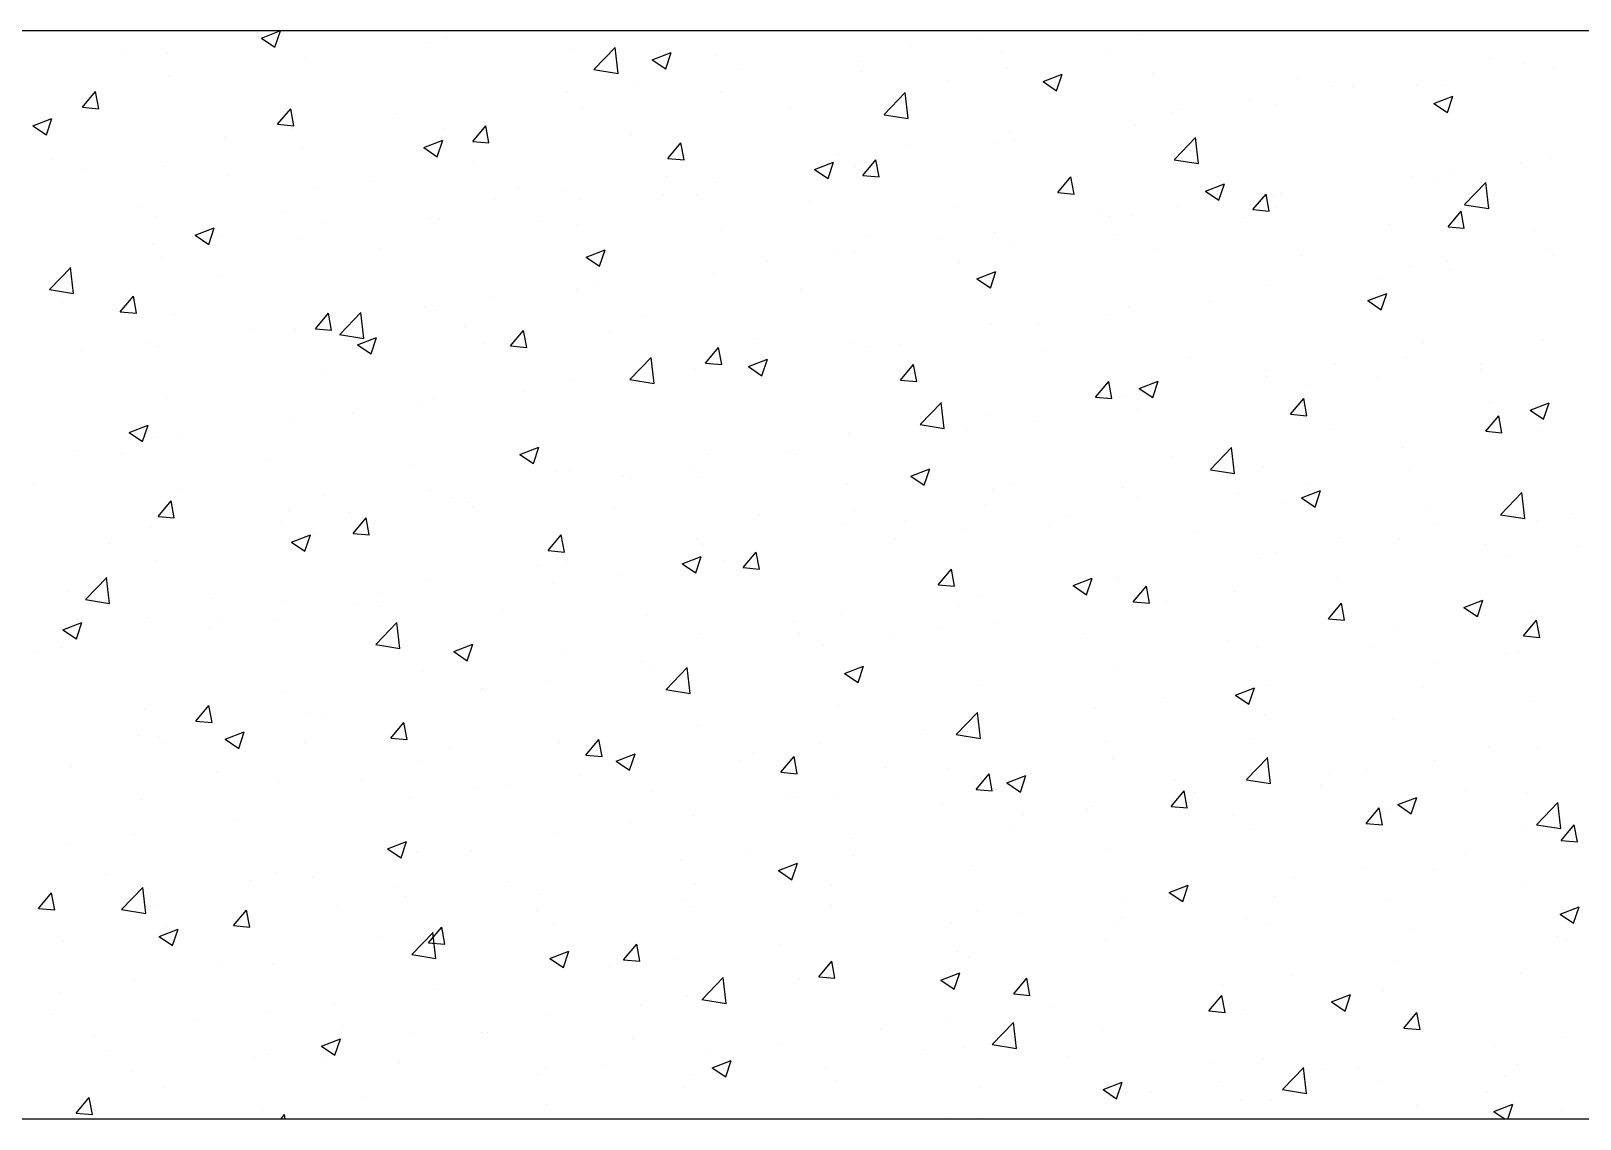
# Model space of a CAD drawing. Header units: millimetres. Extents: x 331487 to 517269, y 198509 to 399936.
# Drawn here: x 427843 to 428413, y 339696 to 340096 of the extents above; entities that cross this region are included whole.
import ezdxf

# ---------------------------------------------------------------- set-up
doc = ezdxf.new("R2010")
doc.units = ezdxf.units.MM
doc.header["$MEASUREMENT"] = 0
doc.layers.add('COLUMN', color=6, linetype='Continuous')

msp = doc.modelspace()

# ---------------------------------------------------------------- linework, layer by layer
at = {"layer": 'COLUMN'}
for p, q in [((448979.83, 340095.96), (420204.35, 340095.96)), ((448984.26, 339695.96), (420604.35, 339695.96))]:
    msp.add_line(p, q, dxfattribs=at)
at = {"layer": 'COLUMN', "color": 2, "linetype": 'Continuous'}
for p, q in [((427927.99, 340093.36), (427934.75, 340095.96)), ((427932.96, 340090.01), (427934.96, 340095.96)), ((427927.99, 340093.36), (427932.97, 340090.01)), ((427935.29, 340093.81), (427935.29, 340093.81)), ((427988.67, 340091.56), (427988.67, 340091.56)), ((427996.09, 340093.58), (427996.09, 340093.58)), ((428050.25, 340081.78), (428058.04, 340089.89)), ((428059.11, 340080.36), (428058.01, 340089.86)), ((428166.54, 340090.09), (428166.54, 340090.09)), ((428191.57, 340093.38), (428191.57, 340093.38)), ((428250.52, 340094.68), (428250.52, 340094.68)), ((427877.57, 340088.02), (427877.57, 340088.02)), ((427893.33, 340087.54), (427893.33, 340087.54)), ((427944.15, 340086.08), (427944.15, 340086.08)), ((428042.06, 340089.3), (428042.06, 340089.3)), ((428071.71, 340085.35), (428078.71, 340088.04)), ((428071.71, 340085.35), (428076.68, 340082)), ((428076.68, 340082), (428078.7, 340088.04)), ((428095.44, 340087.05), (428095.44, 340087.05)), ((428148.82, 340084.79), (428148.82, 340084.79)), ((428200.01, 340088.27), (428200.01, 340088.27)), ((428239.11, 340087.93), (428239.11, 340087.93)), ((428379.71, 340086), (428379.71, 340086)), ((427893.64, 340079.68), (427893.64, 340079.68)), ((428050.22, 340081.74), (428059.11, 340080.36)), ((428103.39, 340081.77), (428103.39, 340081.77)), ((428148.66, 340081.23), (428148.66, 340081.23)), ((428202.2, 340082.54), (428202.2, 340082.54)), ((428215.42, 340077.35), (428222.42, 340080.03)), ((428220.39, 340073.99), (428222.42, 340080.03)), ((428255.58, 340080.28), (428255.58, 340080.28)), ((428392.36, 340083.84), (428392.36, 340083.84)), ((428403.1, 340082.33), (428403.1, 340082.33)), ((427862.22, 340067.92), (427867.04, 340073.67)), ((427868.2, 340067.39), (427867.04, 340073.66)), ((428040.48, 340073.49), (428040.48, 340073.49)), ((428065.51, 340076.79), (428065.51, 340076.79)), ((428096.73, 340073.74), (428096.73, 340073.74)), ((428156.97, 340065.22), (428164.76, 340073.34)), ((428165.83, 340063.81), (428164.73, 340073.31)), ((428180.8, 340077.92), (428180.8, 340077.92)), ((428215.42, 340077.35), (428220.39, 340073.99)), ((428308.97, 340078.03), (428308.97, 340078.03)), ((428321.39, 340075.99), (428321.39, 340075.99)), ((428329.2, 340075.52), (428329.2, 340075.52)), ((428352.58, 340075.93), (428352.58, 340075.93)), ((428362.35, 340075.77), (428362.35, 340075.77)), ((427862.22, 340067.92), (427868.2, 340067.4)), ((427933.95, 340061.65), (427938.77, 340067.39)), ((427939.92, 340061.12), (427938.77, 340067.39)), ((428046.21, 340067.33), (428046.21, 340067.33)), ((428122.48, 340067.91), (428122.48, 340067.91)), ((428266.3, 340067.24), (428266.3, 340067.24)), ((428291.33, 340070.54), (428291.33, 340070.54)), ((428301.24, 340068.88), (428301.24, 340068.88)), ((428359.13, 340069.34), (428366.13, 340072.03)), ((428359.13, 340069.34), (428364.11, 340065.98)), ((428364.1, 340065.98), (428366.13, 340072.02)), ((427843.97, 340061.11), (427850.97, 340063.8)), ((427848.94, 340057.75), (427850.97, 340063.8)), ((427933.95, 340061.65), (427939.93, 340061.13)), ((427977.32, 340065.18), (427977.32, 340065.18)), ((428156.94, 340065.19), (428165.83, 340063.81)), ((428249.3, 340061.39), (428249.3, 340061.39)), ((428263.08, 340065.98), (428263.08, 340065.98)), ((427843.97, 340061.11), (427848.94, 340057.76)), ((427914.42, 340056.89), (427914.42, 340056.89)), ((427939.45, 340060.19), (427939.45, 340060.19)), ((427987.68, 340053.1), (427994.69, 340055.79)), ((427992.65, 340049.75), (427994.68, 340055.79)), ((427994.87, 340060.29), (427994.87, 340060.29)), ((428005.68, 340055.37), (428010.5, 340061.12)), ((428011.65, 340054.84), (428010.49, 340061.11)), ((428064.16, 340057.9), (428064.16, 340057.9)), ((428203.14, 340058.93), (428203.14, 340058.93)), ((428204.76, 340055.97), (428204.76, 340055.97)), ((428263.7, 340048.67), (428271.49, 340056.79)), ((428272.56, 340047.26), (428271.45, 340056.76)), ((427942.93, 340052.8), (427942.93, 340052.8)), ((427987.68, 340053.1), (427992.66, 340049.75)), ((428005.68, 340055.37), (428011.65, 340054.85)), ((428077.4, 340049.1), (428082.22, 340054.84)), ((428083.38, 340048.57), (428082.22, 340054.84)), ((428140.23, 340050.64), (428140.23, 340050.64)), ((428165.27, 340053.94), (428165.27, 340053.94)), ((428198.79, 340054.98), (428198.79, 340054.98)), ((427851.26, 340048.58), (427851.26, 340048.58)), ((427862.44, 340044.97), (427862.44, 340044.97)), ((427892.42, 340046.39), (427892.42, 340046.39)), ((428005.84, 340047.89), (428005.84, 340047.89)), ((428077.4, 340049.1), (428083.38, 340048.57)), ((428131.4, 340045.09), (428138.4, 340047.78)), ((428131.4, 340045.09), (428136.37, 340041.74)), ((428136.37, 340041.74), (428138.4, 340047.78)), ((428146.44, 340045.96), (428146.44, 340045.96)), ((428147.45, 340047.94), (428147.45, 340047.94)), ((428149.13, 340042.82), (428153.95, 340048.57)), ((428155.1, 340042.29), (428153.95, 340048.56)), ((428263.67, 340048.64), (428272.56, 340047.26)), ((428366.05, 340044.4), (428366.05, 340044.4)), ((428391.08, 340047.69), (428391.08, 340047.69)), ((428401.88, 340049.04), (428401.88, 340049.04)), ((427915.82, 340042.72), (427915.82, 340042.72)), ((427969.2, 340040.46), (427969.2, 340040.46)), ((428077.08, 340042.33), (428077.08, 340042.33)), ((428095.51, 340040.45), (428095.51, 340040.45)), ((428149.13, 340042.82), (428155.1, 340042.3)), ((428220.85, 340036.55), (428225.67, 340042.29)), ((428226.83, 340036.02), (428225.67, 340042.29)), ((428275.11, 340037.08), (428282.11, 340039.77)), ((428280.08, 340033.73), (428282.11, 340039.77)), ((428351.37, 340042.64), (428351.37, 340042.64)), ((428359.59, 340040.99), (428359.59, 340040.99)), ((428370.42, 340032.12), (428378.21, 340040.24)), ((428379.28, 340030.71), (428378.18, 340040.2)), ((427947.52, 340037.88), (427947.52, 340037.88)), ((428014.17, 340034.05), (428014.17, 340034.05)), ((428022.58, 340038.2), (428022.58, 340038.2)), ((428039.2, 340037.34), (428039.2, 340037.34)), ((428045, 340034.04), (428045, 340034.04)), ((428075.96, 340035.95), (428075.96, 340035.95)), ((428088.12, 340035.95), (428088.12, 340035.95)), ((428129.35, 340033.69), (428129.35, 340033.69)), ((428220.85, 340036.55), (428226.83, 340036.02)), ((428275.11, 340037.08), (428280.08, 340033.73)), ((428292.58, 340030.27), (428297.4, 340036.02)), ((428298.55, 340029.74), (428297.4, 340036.01)), ((428300.02, 340035.59), (428300.02, 340035.59)), ((428302.9, 340036.08), (428302.9, 340036.08)), ((427883.52, 340031.54), (427883.52, 340031.54)), ((427889.2, 340027.87), (427889.2, 340027.87)), ((427936.9, 340029.28), (427936.9, 340029.28)), ((428182.73, 340031.44), (428182.73, 340031.44)), ((428236.11, 340029.18), (428236.11, 340029.18)), ((428239.99, 340027.8), (428239.99, 340027.8)), ((428248.09, 340028.1), (428248.09, 340028.1)), ((428265.02, 340031.1), (428265.02, 340031.1)), ((428292.58, 340030.27), (428298.56, 340029.75)), ((428301.27, 340030.98), (428301.27, 340030.98)), ((428364.31, 340024), (428369.13, 340029.74)), ((428370.28, 340023.47), (428369.12, 340029.74)), ((428370.39, 340032.09), (428379.28, 340030.71)), ((427903.66, 340020.85), (427910.66, 340023.54)), ((427908.63, 340017.49), (427910.66, 340023.54)), ((427951.02, 340025.73), (427951.02, 340025.73)), ((427990.28, 340027.03), (427990.28, 340027.03)), ((427993.65, 340027), (427993.65, 340027)), ((428029.8, 340025.94), (428029.8, 340025.94)), ((428043.67, 340024.77), (428043.67, 340024.77)), ((428097.05, 340022.52), (428097.05, 340022.52)), ((428197.58, 340021.7), (428197.58, 340021.7)), ((428289.49, 340026.93), (428289.49, 340026.93)), ((428342.88, 340024.67), (428342.88, 340024.67)), ((428364.31, 340024), (428370.28, 340023.47)), ((428396.26, 340022.42), (428396.26, 340022.42)), ((427888.11, 340017.45), (427888.11, 340017.45)), ((427903.66, 340020.85), (427908.64, 340017.49)), ((427913.14, 340020.75), (427913.14, 340020.75)), ((427941.72, 340019.51), (427941.72, 340019.51)), ((427971.48, 340015.92), (427971.48, 340015.92)), ((428150.43, 340020.26), (428150.43, 340020.26)), ((428176.83, 340019.49), (428176.83, 340019.49)), ((428203.81, 340018.01), (428203.81, 340018.01)), ((428242.95, 340020.97), (428242.95, 340020.97)), ((428257.2, 340015.75), (428257.2, 340015.75)), ((428400.66, 340015.75), (428400.66, 340015.75)), ((427891.21, 340013.1), (427891.21, 340013.1)), ((428047.37, 340012.84), (428054.38, 340015.53)), ((428047.37, 340012.84), (428052.35, 340009.48)), ((428052.35, 340009.48), (428054.37, 340015.53)), ((428113.93, 340011.2), (428113.93, 340011.2)), ((428138.96, 340014.5), (428138.96, 340014.5)), ((428146.23, 340014.65), (428146.23, 340014.65)), ((428184.63, 340010.96), (428184.63, 340010.96)), ((428310.58, 340013.49), (428310.58, 340013.49)), ((428363.96, 340011.24), (428363.96, 340011.24)), ((428402.65, 340013.24), (428402.65, 340013.24)), ((427850.06, 340000.92), (427857.85, 340009.03)), ((427858.92, 339999.5), (427857.82, 340009)), ((427913.16, 340005.91), (427913.16, 340005.91)), ((428094.29, 340007.16), (428094.29, 340007.16)), ((428191.09, 340004.83), (428198.09, 340007.52)), ((428191.09, 340004.83), (428196.06, 340001.48)), ((428196.06, 340001.47), (428198.09, 340007.52)), ((428339.74, 340004.96), (428339.74, 340004.96)), ((428350.15, 340009.35), (428350.15, 340009.35)), ((428364.78, 340008.25), (428364.78, 340008.25)), ((427850.03, 340000.88), (427858.92, 339999.5)), ((428043.78, 340000.75), (428043.78, 340000.75)), ((428050.77, 340002.89), (428050.77, 340002.89)), ((428126.31, 340000.95), (428126.31, 340000.95)), ((428298.81, 340002.31), (428298.81, 340002.31)), ((428334.8, 339996.82), (428341.8, 339999.51)), ((428339.77, 339993.47), (428341.8, 339999.51)), ((427854.85, 339995.9), (427854.85, 339995.9)), ((427876.1, 339992.7), (427880.92, 339998.45)), ((427882.07, 339992.18), (427880.92, 339998.44)), ((427987.86, 339994.61), (427987.86, 339994.61)), ((427992.44, 339993.71), (427992.44, 339993.71)), ((428012.9, 339997.9), (428012.9, 339997.9)), ((428246.87, 339994.81), (428246.87, 339994.81)), ((428276.59, 339996.64), (428276.59, 339996.64)), ((428334.8, 339996.82), (428339.77, 339993.47)), ((427876.1, 339992.7), (427882.08, 339992.18)), ((427895.92, 339991.88), (427895.92, 339991.88)), ((427947.82, 339986.43), (427952.65, 339992.17)), ((427949.3, 339989.63), (427949.3, 339989.63)), ((427953.8, 339985.9), (427952.64, 339992.17)), ((427956.78, 339984.36), (427964.57, 339992.48)), ((427965.64, 339982.95), (427964.54, 339992.45)), ((428002.69, 339987.37), (428002.69, 339987.37)), ((428067.99, 339990.94), (428067.99, 339990.94)), ((428196.36, 339988.41), (428196.36, 339988.41)), ((428213.68, 339988.36), (428213.68, 339988.36)), ((428238.72, 339991.65), (428238.72, 339991.65)), ((427924.71, 339986.29), (427924.71, 339986.29)), ((427940.5, 339986.22), (427940.5, 339986.22)), ((427947.82, 339986.43), (427953.8, 339985.91)), ((427956.75, 339984.33), (427965.64, 339982.95)), ((427963.35, 339980.59), (427970.35, 339983.27)), ((427968.32, 339977.23), (427970.35, 339983.27)), ((428019.55, 339980.15), (428024.37, 339985.9)), ((428025.53, 339979.63), (428024.37, 339985.89)), ((428056.07, 339985.12), (428056.07, 339985.12)), ((428109.45, 339982.86), (428109.45, 339982.86)), ((428399.45, 339982.46), (428399.45, 339982.46)), ((427861.8, 339978.01), (427861.8, 339978.01)), ((427886.84, 339981.31), (427886.84, 339981.31)), ((427889.99, 339979.81), (427889.99, 339979.81)), ((427963.35, 339980.59), (427968.33, 339977.23)), ((428009.67, 339980.93), (428009.67, 339980.93)), ((428019.55, 339980.15), (428025.53, 339979.63)), ((428063.51, 339967.81), (428071.3, 339975.93)), ((428072.37, 339966.4), (428071.26, 339975.9)), ((428091.28, 339973.88), (428096.1, 339979.62)), ((428097.25, 339973.35), (428096.1, 339979.62)), ((428145.02, 339981.37), (428145.02, 339981.37)), ((428150.53, 339980.04), (428150.53, 339980.04)), ((428162.83, 339980.61), (428162.83, 339980.61)), ((428216.22, 339978.35), (428216.22, 339978.35)), ((428269.6, 339976.1), (428269.6, 339976.1)), ((428348.94, 339976.06), (428348.94, 339976.06)), ((428355.46, 339981.33), (428355.46, 339981.33)), ((427951.36, 339970.92), (427951.36, 339970.92)), ((428087.62, 339971.76), (428087.62, 339971.76)), ((428091.28, 339973.88), (428097.25, 339973.36)), ((428093.08, 339973.87), (428093.08, 339973.87)), ((428107.06, 339972.58), (428114.07, 339975.27)), ((428107.07, 339972.58), (428112.04, 339969.22)), ((428112.04, 339969.22), (428114.06, 339975.26)), ((428112.65, 339975.06), (428112.65, 339975.06)), ((428163, 339967.6), (428167.82, 339973.35)), ((428168.98, 339967.07), (428167.82, 339973.34)), ((428297.14, 339971.32), (428297.14, 339971.32)), ((428322.98, 339973.84), (428322.98, 339973.84)), ((428376.34, 339973.8), (428376.34, 339973.8)), ((428376.36, 339971.58), (428376.36, 339971.58)), ((428042.57, 339967.47), (428042.57, 339967.47)), ((428063.47, 339967.78), (428072.37, 339966.4)), ((428163, 339967.6), (428168.98, 339967.08)), ((428234.73, 339961.33), (428239.55, 339967.07)), ((428240.7, 339960.8), (428239.55, 339967.07)), ((428250.78, 339964.57), (428257.78, 339967.26)), ((428250.78, 339964.57), (428255.75, 339961.21)), ((428255.75, 339961.21), (428257.78, 339967.26)), ((428297.59, 339969.02), (428297.59, 339969.02)), ((428313.44, 339965.51), (428313.44, 339965.51)), ((428338.47, 339968.81), (428338.47, 339968.81)), ((427893.04, 339960.91), (427893.04, 339960.91)), ((427991.22, 339960.42), (427991.22, 339960.42)), ((428024.46, 339963.45), (428024.46, 339963.45)), ((428170.23, 339951.26), (428178.02, 339959.38)), ((428179.09, 339949.85), (428177.99, 339959.34)), ((428234.73, 339961.33), (428240.71, 339960.81)), ((428238.82, 339961.3), (428238.82, 339961.3)), ((428245.65, 339961.52), (428245.65, 339961.52)), ((428306.45, 339955.05), (428311.28, 339960.8)), ((428312.43, 339954.52), (428311.27, 339960.79)), ((428379.42, 339959.37), (428379.42, 339959.37)), ((428394.49, 339956.56), (428401.49, 339959.25)), ((428399.46, 339953.2), (428401.49, 339959.25)), ((427961.56, 339955.17), (427961.56, 339955.17)), ((427986.59, 339958.46), (427986.59, 339958.46)), ((428195.14, 339955.12), (428195.14, 339955.12)), ((428250.28, 339957.2), (428250.28, 339957.2)), ((428306.45, 339955.05), (428312.43, 339954.53)), ((428378.18, 339948.78), (428383, 339954.52)), ((428384.16, 339948.25), (428383, 339954.52)), ((428394.49, 339956.56), (428399.47, 339953.21)), ((427879.33, 339948.33), (427886.33, 339951.02)), ((427879.33, 339948.33), (427884.3, 339944.98)), ((427884.3, 339944.98), (427886.33, 339951.02)), ((427939.28, 339952.93), (427939.28, 339952.93)), ((428143.8, 339948.08), (428143.8, 339948.08)), ((428170.2, 339951.23), (428179.09, 339949.85)), ((428180.5, 339951.29), (428180.5, 339951.29)), ((428187.37, 339948.92), (428187.37, 339948.92)), ((428212.41, 339952.21), (428212.41, 339952.21)), ((428321.1, 339949.36), (428321.1, 339949.36)), ((428378.18, 339948.78), (428384.16, 339948.25)), ((428398.23, 339949.17), (428398.23, 339949.17)), ((427860.53, 339941.87), (427860.53, 339941.87)), ((427888.77, 339946.53), (427888.77, 339946.53)), ((427898.4, 339946.85), (427898.4, 339946.85)), ((428023.04, 339940.32), (428030.04, 339943.01)), ((428028.01, 339936.97), (428030.04, 339943.01)), ((428276.96, 339934.71), (428284.74, 339942.83)), ((428285.82, 339933.3), (428284.71, 339942.79)), ((428347.72, 339942.77), (428347.72, 339942.77)), ((427876.45, 339940.78), (427876.45, 339940.78)), ((427929.83, 339938.53), (427929.83, 339938.53)), ((427983.21, 339936.27), (427983.21, 339936.27)), ((428023.04, 339940.32), (428028.02, 339936.97)), ((428091.86, 339940.58), (428091.86, 339940.58)), ((428122.18, 339941.28), (428122.18, 339941.28)), ((428124.22, 339940.6), (428124.22, 339940.6)), ((428262.78, 339939.35), (428262.78, 339939.35)), ((428036.6, 339934.02), (428036.6, 339934.02)), ((428041.35, 339934.18), (428041.35, 339934.18)), ((428061.31, 339932.32), (428061.31, 339932.32)), ((428063.86, 339931.27), (428063.86, 339931.27)), ((428086.35, 339935.62), (428086.35, 339935.62)), ((428089.98, 339931.76), (428089.98, 339931.76)), ((428166.76, 339932.32), (428173.76, 339935)), ((428166.76, 339932.32), (428171.73, 339928.96)), ((428171.73, 339928.96), (428173.75, 339935)), ((428276.92, 339934.67), (428285.82, 339933.29)), ((428296.38, 339935.73), (428296.38, 339935.73)), ((428350.04, 339934.35), (428350.04, 339934.35)), ((427844.15, 339929.61), (427844.15, 339929.61)), ((427897.53, 339927.35), (427897.53, 339927.35)), ((427950.92, 339925.1), (427950.92, 339925.1)), ((427990.01, 339927.14), (427990.01, 339927.14)), ((428143.36, 339929.51), (428143.36, 339929.51)), ((428196.74, 339927.25), (428196.74, 339927.25)), ((428204.46, 339929.34), (428204.46, 339929.34)), ((428244.44, 339928.23), (428244.44, 339928.23)), ((428250.12, 339925), (428250.12, 339925)), ((428287.13, 339926.07), (428287.13, 339926.07)), ((428310.47, 339924.31), (428317.47, 339926.99)), ((428312.16, 339929.37), (428312.16, 339929.37)), ((428315.44, 339920.95), (428317.47, 339926.99)), ((428383.68, 339918.16), (428391.47, 339926.27)), ((428392.54, 339916.74), (428391.44, 339926.24)), ((427889.97, 339917.48), (427894.79, 339923.23)), ((427895.95, 339916.96), (427894.79, 339923.22)), ((427938.07, 339919.64), (427938.07, 339919.64)), ((427960.28, 339919.02), (427960.28, 339919.02)), ((427998.16, 339924.01), (427998.16, 339924.01)), ((428004.3, 339922.84), (428004.3, 339922.84)), ((428005.55, 339921.26), (428005.55, 339921.26)), ((428057.68, 339920.59), (428057.68, 339920.59)), ((428146.14, 339919.33), (428146.14, 339919.33)), ((428193.93, 339921.83), (428193.93, 339921.83)), ((428303.51, 339922.74), (428303.51, 339922.74)), ((428310.47, 339924.31), (428315.44, 339920.95)), ((428356.89, 339920.49), (428356.89, 339920.49)), ((427887.56, 339913.24), (427887.56, 339913.24)), ((427889.97, 339917.48), (427895.95, 339916.96)), ((427935.25, 339915.72), (427935.25, 339915.72)), ((427961.7, 339911.21), (427966.52, 339916.95)), ((427967.67, 339910.68), (427966.52, 339916.95)), ((428111.06, 339918.33), (428111.06, 339918.33)), ((428142.58, 339914.79), (428142.58, 339914.79)), ((428164.44, 339916.07), (428164.44, 339916.07)), ((428217.83, 339913.82), (428217.83, 339913.82)), ((428223.97, 339917.76), (428223.97, 339917.76)), ((428359.29, 339914.36), (428359.29, 339914.36)), ((428383.65, 339918.12), (428392.54, 339916.74)), ((428397.02, 339915.88), (428397.02, 339915.88)), ((428410.27, 339918.23), (428410.27, 339918.23)), ((427939.02, 339908.07), (427946.02, 339910.76)), ((427939.02, 339908.07), (427943.99, 339904.72)), ((427943.99, 339904.72), (427946.02, 339910.76)), ((427947.23, 339911.25), (427947.23, 339911.25)), ((427961.7, 339911.21), (427967.68, 339910.69)), ((428033.43, 339904.93), (428038.25, 339910.68)), ((428039.4, 339904.41), (428038.24, 339910.67)), ((428087.83, 339909.32), (428087.83, 339909.32)), ((428161.07, 339909.48), (428161.07, 339909.48)), ((428186.1, 339912.77), (428186.1, 339912.77)), ((428271.21, 339911.56), (428271.21, 339911.56)), ((428324.59, 339909.31), (428324.59, 339909.31)), ((428346.5, 339909.48), (428346.5, 339909.48)), ((427872.1, 339907.41), (427872.1, 339907.41)), ((428033.43, 339904.93), (428039.4, 339904.41)), ((428082.73, 339900.06), (428089.74, 339902.75)), ((428087.7, 339896.71), (428089.73, 339902.75)), ((428090.65, 339907.29), (428090.65, 339907.29)), ((428105.15, 339898.66), (428109.97, 339904.4)), ((428111.13, 339898.13), (428109.97, 339904.4)), ((428295.16, 339902.44), (428295.16, 339902.44)), ((428300.97, 339904.35), (428300.97, 339904.35)), ((428377.97, 339907.05), (428377.97, 339907.05)), ((428386.89, 339903.23), (428386.89, 339903.23)), ((428411.92, 339906.52), (428411.92, 339906.52)), ((427888.91, 339901.24), (427888.91, 339901.24)), ((428029.51, 339899.31), (428029.51, 339899.31)), ((428040.13, 339900.89), (428040.13, 339900.89)), ((428060.04, 339896.18), (428060.04, 339896.18)), ((428082.73, 339900.06), (428087.71, 339896.71)), ((428097.91, 339901.16), (428097.91, 339901.16)), ((428105.15, 339898.66), (428111.13, 339898.14)), ((428176.88, 339892.38), (428181.7, 339898.13)), ((428182.85, 339891.86), (428181.7, 339898.12)), ((427863.32, 339886.95), (427871.11, 339895.07)), ((427872.18, 339885.54), (427871.07, 339895.04)), ((427988.79, 339893.85), (427988.79, 339893.85)), ((428035.01, 339892.88), (428035.01, 339892.88)), ((428176.88, 339892.38), (428182.86, 339891.86)), ((428226.45, 339892.05), (428233.45, 339894.74)), ((428226.45, 339892.05), (428231.42, 339888.7)), ((428231.42, 339888.7), (428233.44, 339894.74)), ((428242.65, 339894.34), (428242.65, 339894.34)), ((428243.22, 339894.94), (428243.22, 339894.94)), ((428248.6, 339886.11), (428253.42, 339891.85)), ((428254.58, 339885.58), (428253.42, 339891.85)), ((428323.73, 339894.91), (428323.73, 339894.91)), ((427856.55, 339889.95), (427856.55, 339889.95)), ((427863.28, 339886.92), (427872.18, 339885.54)), ((427909.94, 339887.7), (427909.94, 339887.7)), ((427936.85, 339886.35), (427936.85, 339886.35)), ((427963.32, 339885.44), (427963.32, 339885.44)), ((427971.19, 339889.3), (427971.19, 339889.3)), ((428192.71, 339888.54), (428192.71, 339888.54)), ((428248.6, 339886.11), (428254.58, 339885.59)), ((428260.82, 339886.63), (428260.82, 339886.63)), ((428285.86, 339889.93), (428285.86, 339889.93)), ((428320.33, 339879.83), (428325.15, 339885.58)), ((428326.31, 339879.3), (428325.15, 339885.57)), ((428370.16, 339884.05), (428377.16, 339886.73)), ((428375.13, 339880.69), (428377.16, 339886.73)), ((427886.34, 339879.95), (427886.34, 339879.95)), ((427912.87, 339879.29), (427912.87, 339879.29)), ((427933.98, 339879.58), (427933.98, 339879.58)), ((427971.85, 339884.57), (427971.85, 339884.57)), ((428016.7, 339883.19), (428016.7, 339883.19)), ((428070.08, 339880.93), (428070.08, 339880.93)), ((428141.37, 339881.5), (428141.37, 339881.5)), ((428184.33, 339884.33), (428184.33, 339884.33)), ((428320.33, 339879.83), (428326.31, 339879.31)), ((428370.16, 339884.05), (428375.13, 339880.69)), ((428392.06, 339873.56), (428396.88, 339879.3)), ((428395.8, 339882.59), (428395.8, 339882.59)), ((428398.03, 339873.03), (428396.87, 339879.3)), ((427855, 339875.82), (427862, 339878.51)), ((427855, 339875.82), (427859.97, 339872.46)), ((427859.97, 339872.46), (427862, 339878.51)), ((427908.94, 339876.28), (427908.94, 339876.28)), ((427970.04, 339870.4), (427977.83, 339878.52)), ((427978.9, 339868.99), (427977.8, 339878.48)), ((428089.43, 339874), (428089.43, 339874)), ((428123.46, 339878.68), (428123.46, 339878.68)), ((428126.02, 339874.32), (428126.02, 339874.32)), ((428159.79, 339873.33), (428159.79, 339873.33)), ((428176.85, 339876.42), (428176.85, 339876.42)), ((428197.67, 339878.32), (428197.67, 339878.32)), ((428230.23, 339874.17), (428230.23, 339874.17)), ((428345.29, 339876.19), (428345.29, 339876.19)), ((428392.06, 339873.56), (428398.03, 339873.04)), ((427845.79, 339867.97), (427845.79, 339867.97)), ((427854.55, 339869.27), (427854.55, 339869.27)), ((427970.01, 339870.37), (427978.9, 339868.99)), ((427998.71, 339867.81), (428005.71, 339870.5)), ((427998.71, 339867.81), (428003.69, 339864.45)), ((428003.68, 339864.45), (428005.71, 339870.5)), ((428038.92, 339867.6), (428038.92, 339867.6)), ((428134.76, 339870.04), (428134.76, 339870.04)), ((428283.61, 339871.91), (428283.61, 339871.91)), ((428293.94, 339869.15), (428293.94, 339869.15)), ((428336.99, 339869.65), (428336.99, 339869.65)), ((428067.7, 339864.31), (428067.7, 339864.31)), ((428076.76, 339853.85), (428084.55, 339861.97)), ((428085.63, 339852.44), (428084.52, 339861.93)), ((428142.42, 339859.8), (428149.43, 339862.49)), ((428147.4, 339856.44), (428149.42, 339862.49)), ((428360.58, 339863.79), (428360.58, 339863.79)), ((428385.61, 339867.08), (428385.61, 339867.08)), ((428390.38, 339867.4), (428390.38, 339867.4)), ((427987.57, 339860.56), (427987.57, 339860.56)), ((428033.73, 339856.73), (428033.73, 339856.73)), ((428071.61, 339861.72), (428071.61, 339861.72)), ((428142.42, 339859.8), (428147.4, 339856.45)), ((428242.01, 339861.65), (428242.01, 339861.65)), ((427935.64, 339853.06), (427935.64, 339853.06)), ((428008.7, 339853.44), (428008.7, 339853.44)), ((428009.38, 339854.3), (428009.38, 339854.3)), ((428076.73, 339853.81), (428085.63, 339852.43)), ((428191.5, 339855.25), (428191.5, 339855.25)), ((428259.55, 339850.49), (428259.55, 339850.49)), ((428286.14, 339851.79), (428293.14, 339854.48)), ((428286.14, 339851.79), (428291.11, 339848.44)), ((428291.11, 339848.44), (428293.14, 339854.48)), ((428297.42, 339855.47), (428297.42, 339855.47)), ((428355.16, 339854.7), (428355.16, 339854.7)), ((427885.13, 339846.66), (427885.13, 339846.66)), ((427903.85, 339842.27), (427908.67, 339848.01)), ((427909.82, 339841.74), (427908.67, 339848.01)), ((427945.54, 339845.12), (427945.54, 339845.12)), ((428140.15, 339848.21), (428140.15, 339848.21)), ((428183.49, 339837.3), (428191.28, 339845.41)), ((428192.35, 339835.88), (428191.25, 339845.38)), ((428234.52, 339847.19), (428234.52, 339847.19)), ((428394.58, 339849.3), (428394.58, 339849.3)), ((427903.85, 339842.27), (427909.83, 339841.74)), ((427907.67, 339840.14), (427907.67, 339840.14)), ((427951.06, 339844.29), (427951.06, 339844.29)), ((427975.57, 339835.99), (427980.4, 339841.74)), ((427981.55, 339835.46), (427980.39, 339841.73)), ((428088.21, 339840.71), (428088.21, 339840.71)), ((428296.84, 339844.69), (428296.84, 339844.69)), ((428344.07, 339842.9), (428344.07, 339842.9)), ((427882.64, 339836.84), (427882.64, 339836.84)), ((427890.46, 339836.6), (427890.46, 339836.6)), ((427892.74, 339834.28), (427892.74, 339834.28)), ((427914.69, 339835.56), (427921.69, 339838.24)), ((427914.69, 339835.56), (427919.66, 339832.2)), ((427919.66, 339832.2), (427921.69, 339838.24)), ((427943.84, 339834.34), (427943.84, 339834.34)), ((427975.58, 339835.99), (427981.55, 339835.47)), ((428037.7, 339834.31), (428037.7, 339834.31)), ((428047.3, 339829.72), (428052.12, 339835.46)), ((428053.28, 339829.19), (428052.12, 339835.45)), ((428133.49, 339833.89), (428133.49, 339833.89)), ((428171.36, 339838.88), (428171.36, 339838.88)), ((428183.46, 339837.26), (428192.35, 339835.88)), ((428238.52, 339834.68), (428238.52, 339834.68)), ((428292.73, 339835.86), (428292.73, 339835.86)), ((427997.23, 339832.09), (427997.23, 339832.09)), ((428047.3, 339829.72), (428053.28, 339829.19)), ((428050.61, 339829.83), (428050.61, 339829.83)), ((428058.4, 339827.55), (428065.4, 339830.24)), ((428063.37, 339824.19), (428065.4, 339830.23)), ((428108.45, 339830.59), (428108.45, 339830.59)), ((428119.03, 339823.44), (428123.85, 339829.19)), ((428125, 339822.91), (428123.85, 339829.18)), ((428240.79, 339828.36), (428240.79, 339828.36)), ((428290.21, 339820.74), (428298, 339828.86)), ((428299.07, 339819.33), (428297.97, 339828.83)), ((428379.12, 339832.74), (428379.12, 339832.74)), ((428397.18, 339832.63), (428397.18, 339832.63)), ((427858.16, 339825.42), (427858.16, 339825.42)), ((427911.55, 339823.17), (427911.55, 339823.17)), ((427986.36, 339827.27), (427986.36, 339827.27)), ((428045.3, 339822.28), (428045.3, 339822.28)), ((428058.4, 339827.55), (428063.38, 339824.19)), ((428103.99, 339827.58), (428103.99, 339827.58)), ((428119.03, 339823.44), (428125, 339822.92)), ((428157.37, 339825.32), (428157.37, 339825.32)), ((428180.21, 339824.67), (428180.21, 339824.67)), ((428190.75, 339817.16), (428195.57, 339822.91)), ((428196.73, 339816.64), (428195.57, 339822.9)), ((428202.11, 339819.54), (428209.12, 339822.23)), ((428207.09, 339816.18), (428209.11, 339822.23)), ((428210.76, 339823.07), (428210.76, 339823.07)), ((428320.8, 339822.73), (428320.8, 339822.73)), ((428334.27, 339824.35), (428334.27, 339824.35)), ((428359.31, 339827.64), (428359.31, 339827.64)), ((427934.42, 339819.77), (427934.42, 339819.77)), ((427964.93, 339820.91), (427964.93, 339820.91)), ((428007.43, 339817.29), (428007.43, 339817.29)), ((428018.31, 339818.66), (428018.31, 339818.66)), ((428071.69, 339816.4), (428071.69, 339816.4)), ((428190.28, 339821.96), (428190.28, 339821.96)), ((428190.75, 339817.16), (428196.73, 339816.64)), ((428202.11, 339819.54), (428207.09, 339816.18)), ((428262.48, 339810.89), (428267.3, 339816.63)), ((428264.14, 339820.81), (428264.14, 339820.81)), ((428268.45, 339810.36), (428267.3, 339816.63)), ((428290.18, 339820.71), (428299.07, 339819.33)), ((428317.52, 339818.55), (428317.52, 339818.55)), ((428370.9, 339816.3), (428370.9, 339816.3)), ((427883.91, 339813.37), (427883.91, 339813.37)), ((427982.39, 339814), (427982.39, 339814)), ((428121.89, 339814.65), (428121.89, 339814.65)), ((428125.08, 339814.14), (428125.08, 339814.14)), ((428138.94, 339814.92), (428138.94, 339814.92)), ((428178.46, 339811.89), (428178.46, 339811.89)), ((428233.24, 339811.05), (428233.24, 339811.05)), ((428262.48, 339810.89), (428268.46, 339810.37)), ((428262.49, 339812.72), (428262.49, 339812.72)), ((428271.12, 339816.03), (428271.12, 339816.03)), ((428345.83, 339811.53), (428352.83, 339814.22)), ((428345.83, 339811.53), (428350.8, 339808.18)), ((428350.8, 339808.17), (428352.83, 339814.22)), ((428393.37, 339816.01), (428393.37, 339816.01)), ((428396.94, 339804.19), (428404.73, 339812.31)), ((428405.8, 339802.78), (428404.69, 339812.28)), ((427919.24, 339805.68), (427919.24, 339805.68)), ((428087, 339807.42), (428087, 339807.42)), ((428208.21, 339807.75), (428208.21, 339807.75)), ((428231.84, 339809.63), (428231.84, 339809.63)), ((428285.22, 339807.38), (428285.22, 339807.38)), ((428334.21, 339804.61), (428339.03, 339810.36)), ((428338.61, 339805.12), (428338.61, 339805.12)), ((428340.18, 339804.09), (428339.02, 339810.35)), ((428342.86, 339809.61), (428342.86, 339809.61)), ((427881.36, 339800.7), (427881.36, 339800.7)), ((428036.49, 339801.02), (428036.49, 339801.02)), ((428063.57, 339804.64), (428063.57, 339804.64)), ((428145.05, 339799.43), (428145.05, 339799.43)), ((428204.17, 339802.71), (428204.17, 339802.71)), ((428291.51, 339802.57), (428291.51, 339802.57)), ((428334.21, 339804.61), (428340.18, 339804.09)), ((428391.99, 339802.87), (428391.99, 339802.87)), ((428396.91, 339804.16), (428405.8, 339802.78)), ((428405.93, 339798.34), (428410.75, 339804.08)), ((428411.91, 339797.81), (428410.75, 339804.08)), ((427856.33, 339797.4), (427856.33, 339797.4)), ((427974.38, 339795.29), (427981.38, 339797.98)), ((427974.38, 339795.29), (427979.35, 339791.94)), ((427979.35, 339791.94), (427981.38, 339797.98)), ((427985.14, 339793.98), (427985.14, 339793.98)), ((428005.25, 339794.63), (428005.25, 339794.63)), ((428107.18, 339794.45), (428107.18, 339794.45)), ((428239.57, 339795.07), (428239.57, 339795.07)), ((428405.93, 339798.34), (428411.91, 339797.82)), ((428082.15, 339791.15), (428082.15, 339791.15)), ((428118.09, 339787.29), (428125.09, 339789.97)), ((428123.06, 339783.93), (428125.09, 339789.97)), ((428145.85, 339792.7), (428145.85, 339792.7)), ((428189.06, 339788.67), (428189.06, 339788.67)), ((428333, 339788.2), (428333, 339788.2)), ((428370.87, 339793.19), (428370.87, 339793.19)), ((427870.57, 339785.77), (427870.57, 339785.77)), ((427923.95, 339783.51), (427923.95, 339783.51)), ((427933.2, 339786.48), (427933.2, 339786.48)), ((427946.93, 339784.62), (427946.93, 339784.62)), ((428018.99, 339782.84), (428018.99, 339782.84)), ((428087.53, 339782.69), (428087.53, 339782.69)), ((428118.09, 339787.29), (428123.07, 339783.93)), ((428307.96, 339784.9), (428307.96, 339784.9)), ((428359, 339787.73), (428359, 339787.73)), ((428392.15, 339782.72), (428392.15, 339782.72)), ((427846, 339773.32), (427850.82, 339779.07)), ((427851.97, 339772.79), (427850.82, 339779.06)), ((427876.57, 339772.99), (427884.36, 339781.11)), ((427882.69, 339780.08), (427882.69, 339780.08)), ((427885.44, 339771.58), (427884.33, 339781.07)), ((427977.33, 339781.26), (427977.33, 339781.26)), ((427981.12, 339777.85), (427981.12, 339777.85)), ((428030.71, 339779), (428030.71, 339779)), ((428084.1, 339776.75), (428084.1, 339776.75)), ((428137.72, 339781.63), (428137.72, 339781.63)), ((428244.81, 339776.59), (428244.81, 339776.59)), ((428261.81, 339779.28), (428268.81, 339781.96)), ((428261.81, 339779.28), (428266.78, 339775.92)), ((428266.78, 339775.92), (428268.8, 339781.96)), ((428300.68, 339777.72), (428300.68, 339777.72)), ((427846, 339773.32), (427851.98, 339772.8)), ((427876.54, 339772.95), (427885.44, 339771.57)), ((427888.61, 339774.61), (427888.61, 339774.61)), ((427917.72, 339767.05), (427922.54, 339772.79)), ((427923.7, 339766.52), (427922.54, 339772.79)), ((427956.08, 339774.56), (427956.08, 339774.56)), ((428029.21, 339772.68), (428029.21, 339772.68)), ((428085.78, 339774.13), (428085.78, 339774.13)), ((428137.48, 339774.49), (428137.48, 339774.49)), ((428190.86, 339772.23), (428190.86, 339772.23)), ((428206.94, 339771.6), (428206.94, 339771.6)), ((428341.64, 339776.32), (428341.64, 339776.32)), ((428405.52, 339771.27), (428412.52, 339773.96)), ((428405.52, 339771.27), (428410.49, 339767.91)), ((428410.49, 339767.91), (428412.52, 339773.95)), ((427890.36, 339763.04), (427897.36, 339765.73)), ((427892.93, 339766.24), (427892.93, 339766.24)), ((427895.33, 339759.69), (427897.36, 339765.73)), ((427917.72, 339767.05), (427923.7, 339766.52)), ((427989.45, 339760.77), (427994.27, 339766.52)), ((427995.43, 339760.24), (427994.27, 339766.51)), ((428035.27, 339767.73), (428035.27, 339767.73)), ((428181.9, 339768.31), (428181.9, 339768.31)), ((428242.36, 339767.71), (428242.36, 339767.71)), ((428244.24, 339769.98), (428244.24, 339769.98)), ((428290.3, 339769.28), (428290.3, 339769.28)), ((428297.63, 339767.72), (428297.63, 339767.72)), ((428351.01, 339765.47), (428351.01, 339765.47)), ((427855.06, 339761.26), (427855.06, 339761.26)), ((427890.36, 339763.04), (427895.33, 339759.69)), ((427970.89, 339762.67), (427970.89, 339762.67)), ((427983.3, 339756.44), (427991.09, 339764.55)), ((427983.93, 339760.69), (427983.93, 339760.69)), ((427989.45, 339760.77), (427995.43, 339760.25)), ((427992.16, 339755.02), (427991.06, 339764.52)), ((428061.18, 339754.5), (428066, 339760.24)), ((428067.15, 339753.97), (428065.99, 339760.24)), ((428118.75, 339759.99), (428118.75, 339759.99)), ((428238.36, 339761.78), (428238.36, 339761.78)), ((428404.39, 339763.21), (428404.39, 339763.21)), ((428407.72, 339762.06), (428407.72, 339762.06)), ((427983.27, 339756.4), (427992.16, 339755.02)), ((428034.07, 339755.03), (428041.07, 339757.72)), ((428034.07, 339755.03), (428039.04, 339751.68)), ((428039.04, 339751.68), (428041.07, 339757.72)), ((428061.18, 339754.5), (428067.15, 339753.97)), ((428080.87, 339755.01), (428080.87, 339755.01)), ((428132.9, 339748.22), (428137.72, 339753.97)), ((428138.88, 339747.69), (428137.72, 339753.96)), ((428184.04, 339757.7), (428184.04, 339757.7)), ((428187.85, 339755.38), (428187.85, 339755.38)), ((428344.56, 339753.75), (428344.56, 339753.75)), ((427912.57, 339752.66), (427912.57, 339752.66)), ((427931.99, 339753.19), (427931.99, 339753.19)), ((428055.84, 339751.71), (428055.84, 339751.71)), ((428090.02, 339739.88), (428097.81, 339748)), ((428098.88, 339738.47), (428097.78, 339747.97)), ((428132.9, 339748.22), (428138.88, 339747.7)), ((428136.5, 339748.34), (428136.5, 339748.34)), ((428177.78, 339747.02), (428184.79, 339749.71)), ((428182.75, 339743.67), (428184.78, 339749.71)), ((428306.69, 339748.76), (428306.69, 339748.76)), ((428390.94, 339749.43), (428390.94, 339749.43)), ((427854.26, 339742.65), (427854.26, 339742.65)), ((427881.48, 339746.79), (427881.48, 339746.79)), ((427992.68, 339743.4), (427992.68, 339743.4)), ((428125.72, 339747.69), (428125.72, 339747.69)), ((428177.78, 339747.02), (428182.76, 339743.67)), ((428204.63, 339741.95), (428209.45, 339747.69)), ((428210.6, 339741.42), (428209.45, 339747.69)), ((428281.66, 339745.46), (428281.66, 339745.46)), ((428340.42, 339743.03), (428340.42, 339743.03)), ((427954.81, 339738.41), (427954.81, 339738.41)), ((428067.4, 339737.68), (428067.4, 339737.68)), ((428084.57, 339740.84), (428084.57, 339740.84)), ((428089.99, 339739.85), (428098.88, 339738.47)), ((428204.63, 339741.95), (428210.61, 339741.42)), ((428218.5, 339737.15), (428218.5, 339737.15)), ((428276.35, 339735.67), (428281.18, 339741.42)), ((428282.33, 339735.14), (428281.17, 339741.41)), ((428321.5, 339739.02), (428328.5, 339741.7)), ((428321.5, 339739.02), (428326.47, 339735.66)), ((428326.47, 339735.66), (428328.49, 339741.7)), ((427851.09, 339734.67), (427851.09, 339734.67)), ((427904.48, 339732.41), (427904.48, 339732.41)), ((427929.78, 339735.12), (427929.78, 339735.12)), ((428034.05, 339734.44), (428034.05, 339734.44)), ((428180.63, 339732.16), (428180.63, 339732.16)), ((428196.75, 339723.33), (428204.54, 339731.45)), ((428205.61, 339721.92), (428204.5, 339731.42)), ((428276.35, 339735.67), (428282.33, 339735.15)), ((428289.08, 339735.99), (428289.08, 339735.99)), ((428348.08, 339729.4), (428352.9, 339735.14)), ((428354.06, 339728.87), (428352.9, 339735.13)), ((427866.62, 339726.8), (427866.62, 339726.8)), ((427950.05, 339722.78), (427957.05, 339725.47)), ((427955.02, 339719.42), (427957.05, 339725.47)), ((427957.86, 339730.16), (427957.86, 339730.16)), ((427982.71, 339727.4), (427982.71, 339727.4)), ((428009.08, 339727.67), (428009.08, 339727.67)), ((428011.24, 339727.9), (428011.24, 339727.9)), ((428064.62, 339725.65), (428064.62, 339725.65)), ((428155.6, 339728.87), (428155.6, 339728.87)), ((428237.14, 339728.49), (428237.14, 339728.49)), ((428348.08, 339729.4), (428354.06, 339728.87)), ((428354.87, 339728.07), (428354.87, 339728.07)), ((428406.45, 339725.91), (428406.45, 339725.91)), ((427872.18, 339721.24), (427872.18, 339721.24)), ((427930.77, 339719.9), (427930.77, 339719.9)), ((427950.05, 339722.78), (427955.02, 339719.42)), ((428092.44, 339720.55), (428092.44, 339720.55)), ((428118.01, 339723.39), (428118.01, 339723.39)), ((428171.39, 339721.14), (428171.39, 339721.14)), ((428186.63, 339722.09), (428186.63, 339722.09)), ((428196.71, 339723.3), (428205.61, 339721.92)), ((428381.41, 339722.62), (428381.41, 339722.62)), ((427925.56, 339718.98), (427925.56, 339718.98)), ((427950.77, 339717.66), (427950.77, 339717.66)), ((427978.94, 339716.72), (427978.94, 339716.72)), ((428032.33, 339714.47), (428032.33, 339714.47)), ((428054.57, 339715.57), (428054.57, 339715.57)), ((428093.76, 339714.77), (428100.76, 339717.46)), ((428093.76, 339714.77), (428098.74, 339711.42)), ((428098.73, 339711.41), (428100.76, 339717.46)), ((428135.29, 339715.05), (428135.29, 339715.05)), ((428224.77, 339718.88), (428224.77, 339718.88)), ((428278.15, 339716.62), (428278.15, 339716.62)), ((428296.55, 339718.06), (428296.55, 339718.06)), ((428303.47, 339706.78), (428311.26, 339714.9)), ((428312.33, 339705.37), (428311.23, 339714.86)), ((428318.26, 339714.3), (428318.26, 339714.3)), ((428331.53, 339714.37), (428331.53, 339714.37)), ((428389.72, 339716.14), (428389.72, 339716.14)), ((427880.26, 339713.5), (427880.26, 339713.5)), ((428029.53, 339712.27), (428029.53, 339712.27)), ((428085.71, 339712.21), (428085.71, 339712.21)), ((428139.09, 339709.96), (428139.09, 339709.96)), ((428237.47, 339706.76), (428244.48, 339709.45)), ((428242.44, 339703.41), (428244.47, 339709.45)), ((428280.38, 339709.32), (428280.38, 339709.32)), ((428339.21, 339709.74), (428339.21, 339709.74)), ((428384.92, 339712.11), (428384.92, 339712.11)), ((427859.87, 339698.1), (427864.69, 339703.85)), ((427865.85, 339697.57), (427864.69, 339703.84)), ((427892.45, 339707.65), (427892.45, 339707.65)), ((427966.38, 339703.96), (427966.38, 339703.96)), ((428083.35, 339707.55), (428083.35, 339707.55)), ((428192.47, 339707.7), (428192.47, 339707.7)), ((428237.47, 339706.76), (428242.45, 339703.41)), ((428238.23, 339708.05), (428238.23, 339708.05)), ((428245.85, 339705.45), (428245.85, 339705.45)), ((428255.35, 339706.02), (428255.35, 339706.02)), ((428287.86, 339702.7), (428287.86, 339702.7)), ((428299.24, 339703.19), (428299.24, 339703.19)), ((428303.44, 339706.75), (428312.33, 339705.37)), ((428378.83, 339706.11), (428378.83, 339706.11)), ((427859.87, 339698.1), (427865.85, 339697.58)), ((427928.5, 339698.97), (427928.5, 339698.97)), ((427935.07, 339695.96), (427936.42, 339697.57)), ((427936.71, 339695.96), (427936.42, 339697.57)), ((428032.84, 339701.15), (428032.84, 339701.15)), ((428179.91, 339698.04), (428179.91, 339698.04)), ((428192.2, 339697.71), (428192.2, 339697.71)), ((428352.62, 339700.94), (428352.62, 339700.94)), ((428381.19, 339698.75), (428388.19, 339701.44)), ((428381.19, 339698.75), (428385.33, 339695.96)), ((428386.35, 339695.96), (428388.19, 339701.44)), ((428406, 339698.68), (428406, 339698.68)), ((428320.51, 339696.1), (428320.51, 339696.1))]:
    msp.add_line(p, q, dxfattribs=at)

doc.saveas('drawing.dxf')
